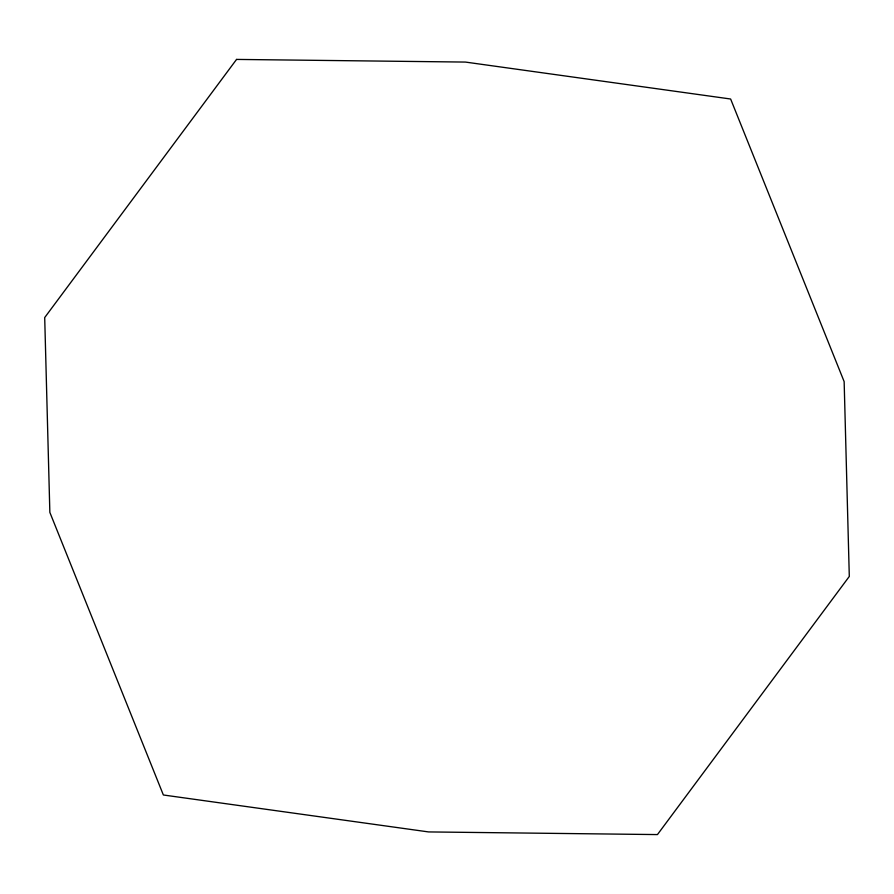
<?xml version="1.0" encoding="UTF-8"?>
<svg xmlns="http://www.w3.org/2000/svg" width="894" height="894" viewBox="0 0 894 894"><rect width="100%" height="100%" fill="white"/><g stroke="black" fill="none" stroke-linecap="round" stroke-linejoin="round"><path stroke-width="1.34" d="M236.552 59.417L44.7 317.56L49.852 512.385L163.367 794.989L428.55 831.923L657.448 834.583L849.3 576.44L844.148 381.615L730.633 99.01L465.45 62.077L236.552 59.417"/></g></svg>
